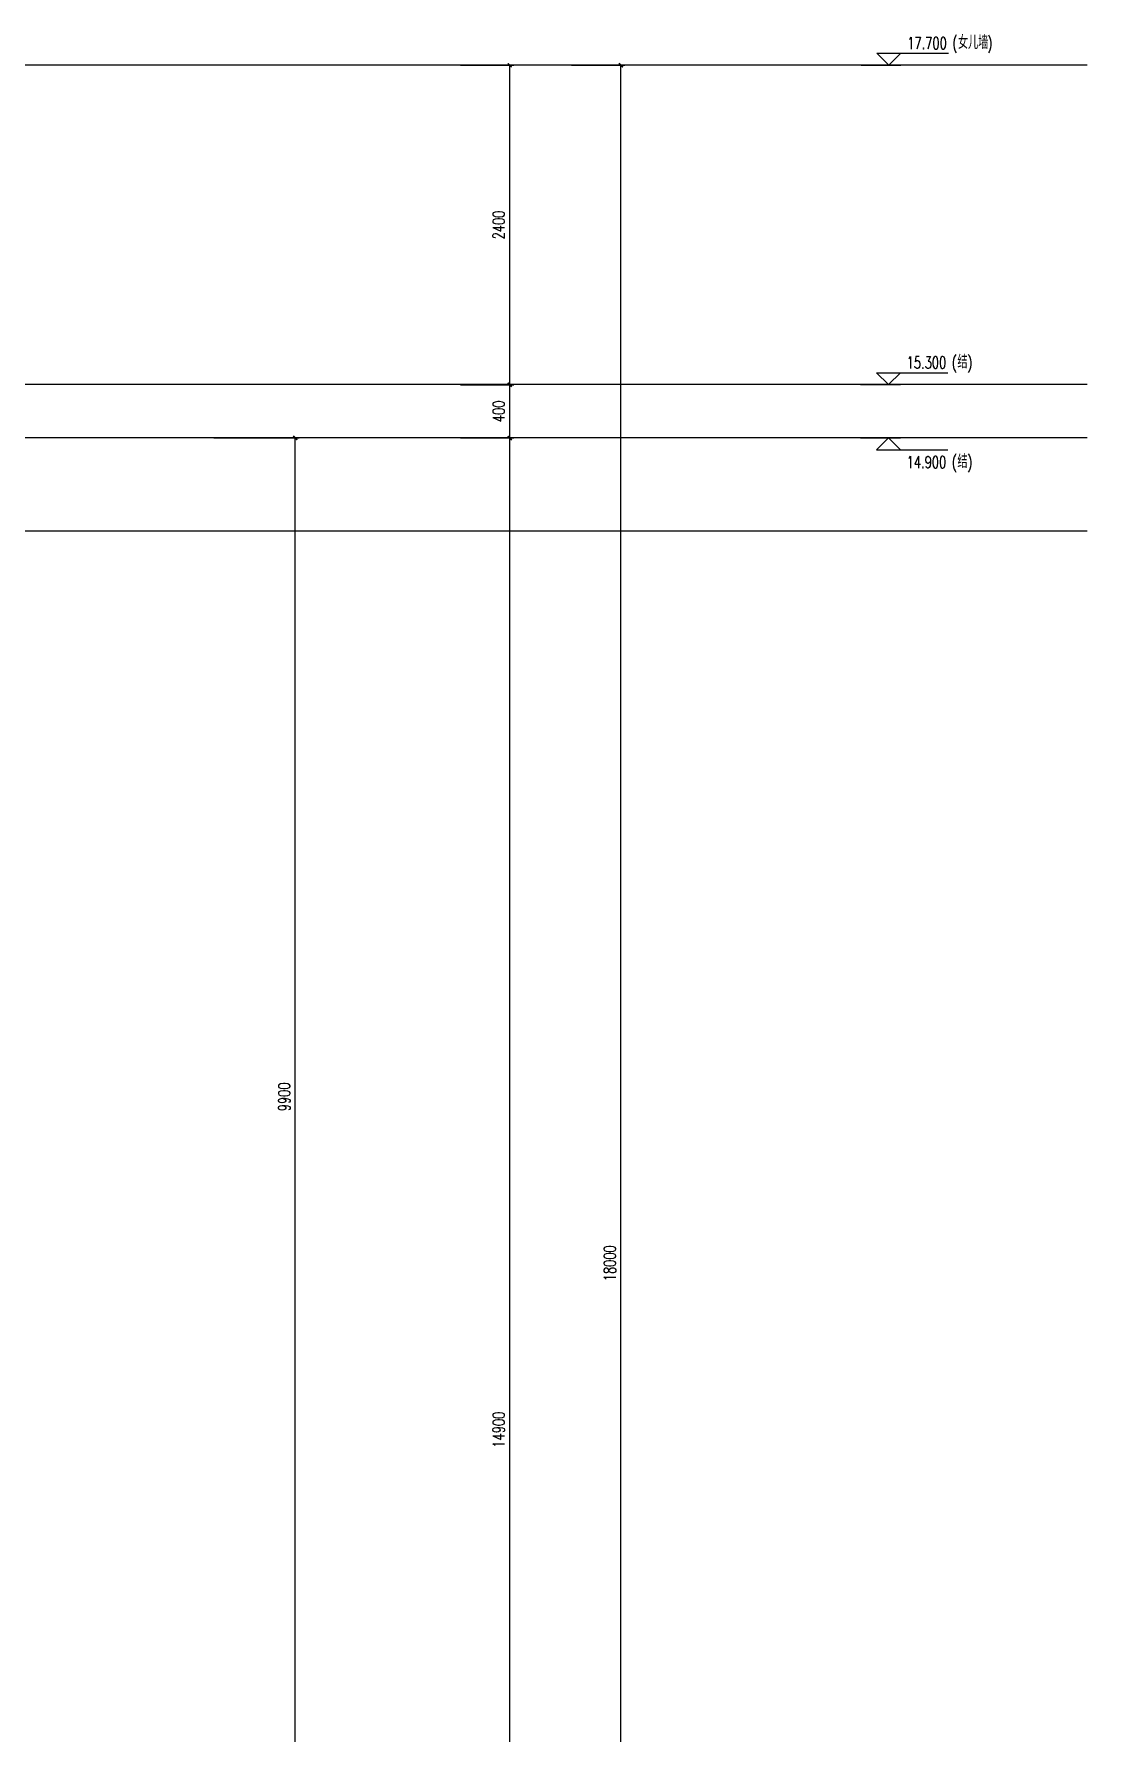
# Model space of a CAD drawing. Extents: x -1899985 to 1774885, y 556286 to 2175695.
# Drawn here: x -1052736 to -1044825, y 573428 to 586192 of the extents above; entities that cross this region are included whole.
import ezdxf

# ---------------------------------------------------------------- set-up
doc = ezdxf.new("R2010")
doc.units = 0
doc.header["$LTSCALE"] = 10
doc.header["$MEASUREMENT"] = 0
doc.linetypes.add('20剖面图$0$__DASH', pattern=[0.35, 0.25, -0.1])
doc.linetypes.add('20剖面图$0$DOTE', pattern=[2.42, 2, -0.2, 0.02, -0.2])
doc.layers.get('Defpoints').update_dxf_attribs({"color": 210})
for name, color, linetype in [('20剖面图$0$A-AXIS-D', 1, 'Continuous'), ('20剖面图$0$A-AXIS-DOTE', 14, '20剖面图$0$DOTE'), ('20剖面图$0$A-AXIS-DP', 126, 'Continuous'), ('20剖面图$0$DIM_ELEV', 3, 'Continuous'), ('20剖面图$0$PUB_TEXT', 7, 'Continuous'), ('A-LIN-V', 9, 'Continuous')]:
    doc.layers.add(name, color=color, linetype=linetype)
doc.styles.add('20剖面图$0$_TCH_DIM', font='SIMPLEX', dxfattribs={"bigfont": 'GBCBIG'})
doc.styles.add('20剖面图$0$_TCH_DIM_T3', font='SIMPLEX', dxfattribs={"width": 0.705882, "bigfont": 'GBCBIG'})
doc.dimstyles.new('20剖面图$0$_TCH_ARCH&&30', dxfattribs={"dimtxt": 89.25, "dimasz": 30, "dimexe": 30, "dimexo": 30, "dimgap": 37.875, "dimtad": 1, "dimdec": 0, "dimzin": 0, "dimdsep": 46, "dimtxsty": '20剖面图$0$_TCH_DIM_T3', "dimblk": '20剖面图$0$_ArchTick', "dimcen": 0.09, "dimclrt": 7, "dimazin": 2, "dimtfac": 1, "dimtdec": 0, "dimtix": 1, "dimtmove": 2, "dimatfit": 3, "dimfxl": 1, "dimtolj": 1, "dimtzin": 0, "dimarcsym": 0})

# ---------------------------------------------------------------- blocks, each defined once
blk = doc.blocks.new('20剖面图$0$_ArchTick')
at = {"color": 0, "linetype": 'ByBlock', "const_width": 0.4}
blk.add_lwpolyline([(-0.5, -0.5), (0.5, 0.5)], dxfattribs=at)
blk = doc.blocks.new('*D130')
at = {"layer": '20剖面图$0$A-AXIS-D', "color": 0, "lineweight": -2, "transparency": 16777216}
for p, q in [((-1049532, 583157), (-1049132, 583157)), ((-1049162, 568257), (-1049162, 583157)), ((-1049532, 568257), (-1049132, 568257))]:
    blk.add_line(p, q, dxfattribs=at)
at = {"layer": 'Defpoints', "color": 0, "transparency": 16777216}
for p in [(-1049562, 583157), (-1049162, 583157), (-1049562, 568257)]:
    blk.add_point(p, dxfattribs=at)
at = {"layer": '20剖面图$0$A-AXIS-D', "color": 0, "lineweight": -2, "transparency": 16777216, "xscale": 30, "yscale": 30, "zscale": 30}
for p, rotation in [((-1049162, 583157), 90), ((-1049162, 568257), 270)]:
    blk.add_blockref('20剖面图$0$_ArchTick', p, dxfattribs=dict(at, rotation=rotation))
at = {"layer": '20剖面图$0$A-AXIS-D', "color": 7, "transparency": 16777216, "insert": (-1049245, 575707), "char_height": 89.2, "attachment_point": 5, "rotation": 90, "style": '20剖面图$0$_TCH_DIM_T3'}
blk.add_mtext('\\A1;14900', dxfattribs=at)
blk = doc.blocks.new('*D131')
at = {"layer": '20剖面图$0$A-AXIS-D', "color": 0, "lineweight": -2, "transparency": 16777216}
for p, q in [((-1049532, 583557), (-1049132, 583557)), ((-1049162, 583157), (-1049162, 583557)), ((-1049532, 583157), (-1049132, 583157))]:
    blk.add_line(p, q, dxfattribs=at)
at = {"layer": 'Defpoints', "color": 0, "transparency": 16777216}
for p in [(-1049562, 583557), (-1049162, 583557), (-1049562, 583157)]:
    blk.add_point(p, dxfattribs=at)
at = {"layer": '20剖面图$0$A-AXIS-D', "color": 0, "lineweight": -2, "transparency": 16777216, "xscale": 30, "yscale": 30, "zscale": 30}
for p, rotation in [((-1049162, 583557), 90), ((-1049162, 583157), 270)]:
    blk.add_blockref('20剖面图$0$_ArchTick', p, dxfattribs=dict(at, rotation=rotation))
at = {"layer": '20剖面图$0$A-AXIS-D', "color": 7, "transparency": 16777216, "insert": (-1049245, 583357), "char_height": 89.2, "attachment_point": 5, "rotation": 90, "style": '20剖面图$0$_TCH_DIM_T3'}
blk.add_mtext('\\A1;400', dxfattribs=at)
blk = doc.blocks.new('*D132')
at = {"layer": '20剖面图$0$A-AXIS-D', "color": 0, "lineweight": -2, "transparency": 16777216}
for p, q in [((-1049532, 585957), (-1049132, 585957)), ((-1049162, 583557), (-1049162, 585957)), ((-1049532, 583557), (-1049132, 583557))]:
    blk.add_line(p, q, dxfattribs=at)
at = {"layer": 'Defpoints', "color": 0, "transparency": 16777216}
for p in [(-1049562, 585957), (-1049162, 585957), (-1049562, 583557)]:
    blk.add_point(p, dxfattribs=at)
at = {"layer": '20剖面图$0$A-AXIS-D', "color": 0, "lineweight": -2, "transparency": 16777216, "xscale": 30, "yscale": 30, "zscale": 30}
for p, rotation in [((-1049162, 585957), 90), ((-1049162, 583557), 270)]:
    blk.add_blockref('20剖面图$0$_ArchTick', p, dxfattribs=dict(at, rotation=rotation))
at = {"layer": '20剖面图$0$A-AXIS-D', "color": 7, "transparency": 16777216, "insert": (-1049245, 584757), "char_height": 89.2, "attachment_point": 5, "rotation": 90, "style": '20剖面图$0$_TCH_DIM_T3'}
blk.add_mtext('\\A1;2400', dxfattribs=at)
blk = doc.blocks.new('*D133')
at = {"layer": '20剖面图$0$A-AXIS-D', "color": 0, "lineweight": -2, "transparency": 16777216}
for p, q in [((-1048697, 585957), (-1048297, 585957)), ((-1048327, 567957), (-1048327, 585957)), ((-1048697, 567957), (-1048297, 567957))]:
    blk.add_line(p, q, dxfattribs=at)
at = {"layer": 'Defpoints', "color": 0, "transparency": 16777216}
for p in [(-1048727, 585957), (-1048327, 585957), (-1048727, 567957)]:
    blk.add_point(p, dxfattribs=at)
at = {"layer": '20剖面图$0$A-AXIS-D', "color": 0, "lineweight": -2, "transparency": 16777216, "xscale": 30, "yscale": 30, "zscale": 30}
for p, rotation in [((-1048327, 585957), 90), ((-1048327, 567957), 270)]:
    blk.add_blockref('20剖面图$0$_ArchTick', p, dxfattribs=dict(at, rotation=rotation))
at = {"layer": '20剖面图$0$A-AXIS-D', "color": 7, "transparency": 16777216, "insert": (-1048410, 576957), "char_height": 89.2, "attachment_point": 5, "rotation": 90, "style": '20剖面图$0$_TCH_DIM_T3'}
blk.add_mtext('\\A1;18000', dxfattribs=at)
blk = doc.blocks.new('*D170')
at = {"layer": '20剖面图$0$A-AXIS-DP', "color": 0, "lineweight": -2, "transparency": 16777216}
for p, q in [((-1051385, 583157), (-1050744, 583157)), ((-1050774, 573257), (-1050774, 583157)), ((-1051385, 573257), (-1050744, 573257))]:
    blk.add_line(p, q, dxfattribs=at)
at = {"layer": 'Defpoints', "color": 0, "transparency": 16777216}
for p in [(-1051415, 583157), (-1050774, 583157), (-1051415, 573257)]:
    blk.add_point(p, dxfattribs=at)
at = {"layer": '20剖面图$0$A-AXIS-DP', "color": 0, "lineweight": -2, "transparency": 16777216, "xscale": 30, "yscale": 30, "zscale": 30}
for p, rotation in [((-1050774, 583157), 90), ((-1050774, 573257), 270)]:
    blk.add_blockref('20剖面图$0$_ArchTick', p, dxfattribs=dict(at, rotation=rotation))
at = {"layer": '20剖面图$0$A-AXIS-DP', "color": 7, "transparency": 16777216, "insert": (-1050856, 578207), "char_height": 89.2, "attachment_point": 5, "rotation": 90, "style": '20剖面图$0$_TCH_DIM_T3'}
blk.add_mtext('\\A1;9900', dxfattribs=at)
blk = doc.blocks.new('20剖面图')
at = {"layer": '20剖面图$0$A-AXIS-DOTE', "linetype": '20剖面图$0$__DASH', "ltscale": 2}
for p, q in [((-1044824.9, 585957.5), (-1146664.3, 585957.5)), ((-1044824.9, 583557.5), (-1146664.3, 583557.5)), ((-1044824.9, 583157.5), (-1146664.3, 583157.5)), ((-1044824.9, 582457.5), (-1146664.3, 582457.5))]:
    blk.add_line(p, q, dxfattribs=at)
at = {"layer": '20剖面图$0$DIM_ELEV'}
for p, q in [((-1046312.9, 585957.5), (-1046402.9, 586047.5)), ((-1046402.9, 586047.5), (-1045866.5, 586047.5)), ((-1046312.9, 585957.5), (-1046222.9, 586047.5)), ((-1046522.9, 585957.5), (-1046222.9, 585957.5)), ((-1046317.1, 583557.5), (-1046407.1, 583647.5)), ((-1046407.1, 583647.5), (-1045870.7, 583647.5)), ((-1046317.1, 583557.5), (-1046227.1, 583647.5)), ((-1046527.1, 583557.5), (-1046227.1, 583557.5)), ((-1046527.1, 583157.5), (-1046227.1, 583157.5)), ((-1046317.1, 583157.5), (-1046407.1, 583067.5)), ((-1046407.1, 583067.5), (-1045870.7, 583067.5)), ((-1046317.1, 583157.5), (-1046227.1, 583067.5))]:
    blk.add_line(p, q, dxfattribs=at)
at = {"layer": '20剖面图$0$PUB_TEXT', "style": '20剖面图$0$_TCH_DIM', "width": 0.705882}
for s, height, p in [('17.700', 89.25, (-1046175.5, 586079)), ('(', 89.2, (-1045836.5, 586079)), (')', 89.2, (-1045573.3, 586079)), ('15.300', 89.25, (-1046179.7, 583679)), ('(', 89.2, (-1045840.7, 583679)), (')', 89.2, (-1045725, 583679)), ('14.900', 89.25, (-1046179.7, 582931)), ('(', 89.2, (-1045840.7, 582931)), (')', 89.2, (-1045725, 582931))]:
    blk.add_text(s, height=height, dxfattribs=at).set_placement(p)
at = {"layer": '20剖面图$0$PUB_TEXT', "style": '20剖面图$0$_TCH_DIM'}
for s, height, p in [('女儿墙', 101.28, (-1045794.5, 586079)), ('结', 101.3, (-1045798.7, 583679)), ('结', 101.3, (-1045798.7, 582931))]:
    blk.add_text(s, height=height, dxfattribs=at).set_placement(p)
at = {"layer": '20剖面图$0$A-AXIS-D'}
for p1, p2, picture, middle in [((-1049562.1, 583557.5), (-1049562.1, 585957.5), '*D132', (-1049244.6, 584757.5)), ((-1048727.1, 567957.5), (-1048727.1, 585957.5), '*D133', (-1048409.6, 576957.5)), ((-1049562.1, 583157.5), (-1049562.1, 583557.5), '*D131', (-1049244.6, 583357.5)), ((-1049562.1, 568257.5), (-1049562.1, 583157.5), '*D130', (-1049244.6, 575707.5))]:
    dim = blk.add_aligned_dim(p1=p1, p2=p2, distance=-400, dimstyle='20剖面图$0$_TCH_ARCH&&30', dxfattribs=at)
    dim.commit()
    dim.dimension.update_dxf_attribs({"geometry": picture, "text_midpoint": middle})
at = {"layer": '20剖面图$0$A-AXIS-DP'}
dim = blk.add_aligned_dim(p1=(-1051414.6, 573257.5), p2=(-1051414.6, 583157.5), distance=-640.9, dimstyle='20剖面图$0$_TCH_ARCH&&30', dxfattribs=at)
dim.commit()
dim.dimension.update_dxf_attribs({"geometry": '*D170', "text_midpoint": (-1050856.3, 578207.5)})

msp = doc.modelspace()

# ---------------------------------------------------------------- block references
at = {"layer": 'A-LIN-V'}
msp.add_blockref('20剖面图', (0, 0), dxfattribs=at)

doc.saveas('drawing.dxf')
